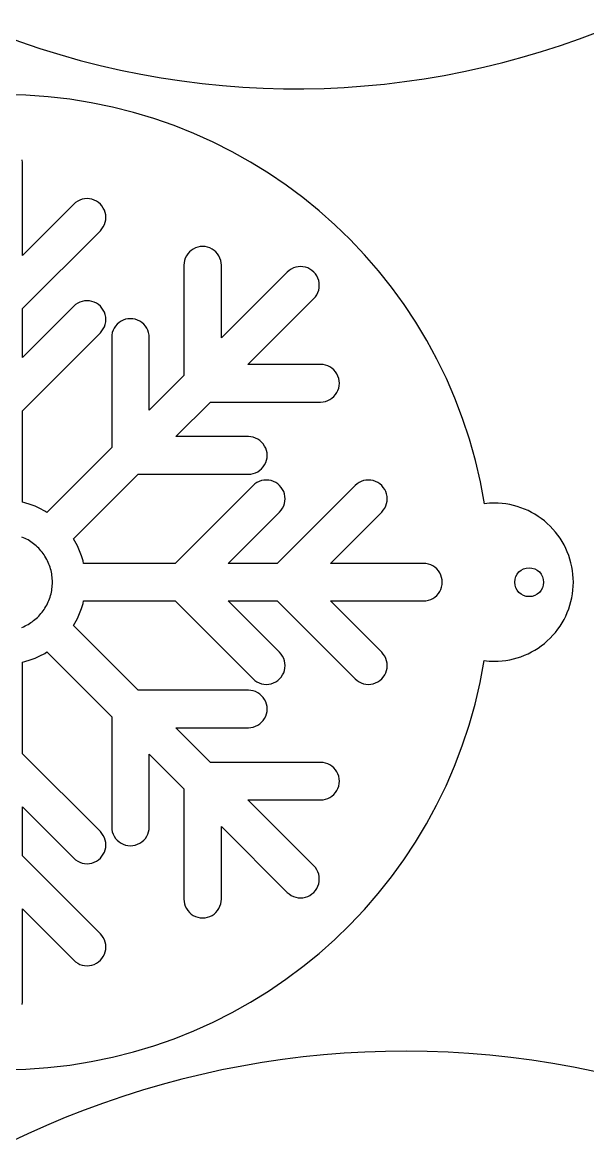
# Model space of a CAD drawing. Extents: x -10 to 300, y 40 to 641.
# Drawn here: x 56.4 to 112.1, y 364.2 to 474 of the extents above; entities that cross this region are included whole.
import ezdxf

# ---------------------------------------------------------------- set-up
doc = ezdxf.new("R2010")
doc.units = 0
doc.layers.add('Laag_1', color=7, linetype='CONTINUOUS')

msp = doc.modelspace()

# ---------------------------------------------------------------- linework, layer by layer
at = {"layer": 'Laag_1', "color": 1}
for p, q in [((56.430297, 460.22507), (56.414707, 460.466572)), ((56.430297, 451.04739), (56.430297, 460.22507)), ((61.4904, 456.107413), (56.430297, 451.04739)), ((61.672321, 456.267017), (61.4904, 456.107413)), ((61.873498, 456.401378), (61.672321, 456.267017)), ((62.090476, 456.508539), (61.873498, 456.401378)), ((62.319688, 456.586223), (62.090476, 456.508539)), ((62.557049, 456.633461), (62.319688, 456.586223)), ((62.798489, 456.649261), (62.557049, 456.633461)), ((63.040038, 456.633461), (62.798489, 456.649261)), ((63.277308, 456.586223), (63.040038, 456.633461)), ((63.50653, 456.508539), (63.277308, 456.586223)), ((63.723499, 456.401378), (63.50653, 456.508539)), ((63.924795, 456.267017), (63.723499, 456.401378)), ((64.106687, 456.107413), (63.924795, 456.267017)), ((64.266217, 455.925503), (64.106687, 456.107413)), ((64.400717, 455.724216), (64.266217, 455.925503)), ((64.507767, 455.507275), (64.400717, 455.724216)), ((64.585598, 455.27798), (64.507767, 455.507275)), ((64.632717, 455.040748), (64.585598, 455.27798)), ((64.632717, 454.557851), (64.648316, 454.799244)), ((64.648517, 454.799244), (64.6329, 455.040748)), ((64.106687, 453.491166), (64.266217, 453.67306)), ((64.266217, 453.67306), (64.400717, 453.874198)), ((64.400717, 453.874198), (64.507767, 454.091304)), ((64.507767, 454.091304), (64.585598, 454.320416)), ((64.585598, 454.320416), (64.632717, 454.557851)), ((56.430297, 445.814842), (64.106687, 453.491166)), ((72.878451, 451.390335), (72.718719, 451.208459)), ((73.060354, 451.549937), (72.878451, 451.390335)), ((73.26164, 451.684445), (73.060354, 451.549937)), ((73.478527, 451.791403), (73.26164, 451.684445)), ((73.707656, 451.869143), (73.478527, 451.791403)), ((73.945118, 451.916325), (73.707656, 451.869143)), ((74.186439, 451.93231), (73.945118, 451.916325)), ((74.427988, 451.916325), (74.186439, 451.93231)), ((74.66545, 451.869143), (74.427988, 451.916325)), ((74.894563, 451.791403), (74.66545, 451.869143)), ((75.111651, 451.684445), (74.894563, 451.791403)), ((75.312735, 451.549937), (75.111651, 451.684445)), ((75.494637, 451.390335), (75.312735, 451.549937)), ((75.654268, 451.208459), (75.494637, 451.390335)), ((72.35234, 450.323632), (72.336319, 450.082293)), ((72.39965, 450.561102), (72.35234, 450.323632)), ((72.477262, 450.790233), (72.39965, 450.561102)), ((72.58443, 451.007283), (72.477262, 450.790233)), ((72.718719, 451.208459), (72.58443, 451.007283)), ((75.788749, 451.007283), (75.654268, 451.208459)), ((75.895817, 450.790233), (75.788749, 451.007283)), ((75.973438, 450.561102), (75.895817, 450.790233)), ((76.020648, 450.323632), (75.973438, 450.561102)), ((76.036458, 450.082293), (76.020859, 450.323632)), ((72.336428, 450.082293), (72.336428, 439.226207)), ((76.036458, 442.926241), (76.036458, 450.082293)), ((82.526145, 449.41589), (76.036458, 442.926241)), ((82.708028, 449.575328), (82.526145, 449.41589)), ((82.909316, 449.709837), (82.708028, 449.575328)), ((83.126393, 449.816832), (82.909316, 449.709837)), ((83.355524, 449.894645), (83.126393, 449.816832)), ((83.592793, 449.941882), (83.355524, 449.894645)), ((83.834325, 449.957738), (83.592793, 449.941882)), ((84.075856, 449.941882), (83.834325, 449.957738)), ((84.313126, 449.894645), (84.075856, 449.941882)), ((84.542228, 449.816832), (84.313126, 449.894645)), ((84.759334, 449.709837), (84.542228, 449.816832)), ((84.960512, 449.575328), (84.759334, 449.709837)), ((85.142505, 449.41589), (84.960512, 449.575328)), ((85.301961, 449.233796), (85.142505, 449.41589)), ((85.436526, 449.032674), (85.301961, 449.233796)), ((85.543493, 448.815587), (85.436526, 449.032674)), ((85.621306, 448.586456), (85.543493, 448.815587)), ((85.668625, 448.349169), (85.621306, 448.586456)), ((85.684335, 448.107666), (85.668516, 448.349169)), ((85.668625, 447.866162), (85.684418, 448.107666)), ((85.142505, 446.799423), (85.301961, 446.981353)), ((85.301961, 446.981353), (85.436526, 447.182657)), ((85.436526, 447.182657), (85.543493, 447.399727)), ((85.543493, 447.399727), (85.621306, 447.628893)), ((85.621306, 447.628893), (85.668625, 447.866162)), ((61.4904, 446.047876), (56.430297, 440.98778)), ((61.672321, 446.207478), (61.4904, 446.047876)), ((61.873498, 446.341804), (61.672321, 446.207478)), ((62.090476, 446.448982), (61.873498, 446.341804)), ((62.319688, 446.526666), (62.090476, 446.448982)), ((62.557049, 446.573886), (62.319688, 446.526666)), ((62.798489, 446.589724), (62.557049, 446.573886)), ((63.040038, 446.573886), (62.798489, 446.589724)), ((63.277308, 446.526666), (63.040038, 446.573886)), ((63.50653, 446.448982), (63.277308, 446.526666)), ((63.723499, 446.341804), (63.50653, 446.448982)), ((63.924795, 446.207478), (63.723499, 446.341804)), ((64.106687, 446.047876), (63.924795, 446.207478)), ((64.266217, 445.865947), (64.106687, 446.047876)), ((64.400717, 445.664641), (64.266217, 445.865947)), ((78.652928, 440.309829), (85.142505, 446.799423)), ((56.430297, 440.98778), (56.430297, 445.814842)), ((64.507767, 445.447756), (64.400717, 445.664641)), ((64.585598, 445.218608), (64.507767, 445.447756)), ((64.632717, 444.981173), (64.585598, 445.218608)), ((64.632717, 444.498313), (64.648316, 444.739669)), ((64.648517, 444.739669), (64.6329, 444.981173)), ((66.594542, 444.75613), (66.36532, 444.678263)), ((66.831812, 444.803221), (66.594542, 444.75613)), ((67.073361, 444.819115), (66.831812, 444.803221)), ((67.314801, 444.803221), (67.073361, 444.819115)), ((67.552153, 444.75613), (67.314801, 444.803221)), ((67.781266, 444.678263), (67.552153, 444.75613)), ((64.266217, 443.613503), (64.400717, 443.814624)), ((64.400717, 443.814624), (64.507767, 444.031731)), ((64.507767, 444.031731), (64.585598, 444.26088)), ((64.585598, 444.26088), (64.632717, 444.498313)), ((65.364084, 443.677036), (65.286353, 443.447869)), ((65.471133, 443.894105), (65.364084, 443.677036)), ((65.605633, 444.095263), (65.471133, 443.894105)), ((65.765172, 444.277138), (65.605633, 444.095263)), ((65.947147, 444.436741), (65.765172, 444.277138)), ((66.148343, 444.571268), (65.947147, 444.436741)), ((66.36532, 444.678263), (66.148343, 444.571268)), ((67.998372, 444.571268), (67.781266, 444.678263)), ((68.19964, 444.436741), (67.998372, 444.571268)), ((68.381541, 444.277138), (68.19964, 444.436741)), ((68.541081, 444.095263), (68.381541, 444.277138)), ((68.675462, 443.894105), (68.541081, 444.095263)), ((68.782511, 443.677036), (68.675462, 443.894105)), ((68.860342, 443.447869), (68.782511, 443.677036)), ((56.430297, 435.755249), (64.106687, 443.431592)), ((64.106687, 443.431592), (64.266217, 443.613503)), ((65.223333, 442.969078), (65.223333, 432.112992)), ((65.239152, 443.210417), (65.223442, 442.969078)), ((65.286353, 443.447869), (65.239152, 443.210417)), ((68.90757, 443.210417), (68.860342, 443.447869)), ((68.923363, 442.969078), (68.907764, 443.210417)), ((68.923363, 435.813099), (68.923363, 442.969078)), ((85.808983, 440.309829), (78.652928, 440.309829)), ((86.050329, 440.294027), (85.808983, 440.309829)), ((86.287782, 440.24679), (86.050329, 440.294027)), ((86.516886, 440.169143), (86.287782, 440.24679)), ((86.733992, 440.062111), (86.516886, 440.169143)), ((86.935086, 439.927603), (86.733992, 440.062111)), ((87.11698, 439.767981), (86.935086, 439.927603)), ((87.276619, 439.586107), (87.11698, 439.767981)), ((87.411099, 439.384985), (87.276619, 439.586107)), ((87.518151, 439.167879), (87.411099, 439.384985)), ((72.336428, 439.226207), (68.923363, 435.813099)), ((87.595779, 438.938749), (87.518151, 439.167879)), ((87.64299, 438.701278), (87.595779, 438.938749)), ((87.595779, 437.981002), (87.64299, 438.218437)), ((87.64299, 438.218437), (87.659001, 438.459776)), ((87.659001, 438.459776), (87.6431, 438.701278)), ((86.935086, 436.99215), (87.11698, 437.151734)), ((87.11698, 437.151734), (87.276619, 437.333626)), ((87.276619, 437.333626), (87.411099, 437.534931)), ((87.411099, 437.534931), (87.518151, 437.751854)), ((87.518151, 437.751854), (87.595779, 437.981002)), ((71.539741, 433.196705), (74.952909, 436.609777)), ((74.952909, 436.609777), (85.808983, 436.609777)), ((85.808983, 436.609777), (86.050329, 436.625724)), ((86.050329, 436.625724), (86.287782, 436.672962)), ((86.287782, 436.672962), (86.516886, 436.750646)), ((86.516886, 436.750646), (86.733992, 436.857805)), ((86.733992, 436.857805), (86.935086, 436.99215)), ((56.430297, 426.728851), (56.430297, 435.755249)), ((78.695794, 433.196705), (71.539741, 433.196705)), ((78.937124, 433.180867), (78.695794, 433.196705)), ((79.174586, 433.133686), (78.937124, 433.180867)), ((79.403699, 433.055909), (79.174586, 433.133686)), ((79.620804, 432.94886), (79.403699, 433.055909)), ((79.821871, 432.814443), (79.620804, 432.94886)), ((80.003773, 432.654877), (79.821871, 432.814443)), ((65.223333, 432.112992), (58.840734, 425.730428)), ((80.163404, 432.472929), (80.003773, 432.654877)), ((80.297903, 432.271753), (80.163404, 432.472929)), ((80.404953, 432.054739), (80.297903, 432.271753)), ((80.482775, 431.825497), (80.404953, 432.054739)), ((80.529784, 431.588174), (80.482775, 431.825497)), ((80.545795, 431.34669), (80.529893, 431.588174)), ((80.297903, 430.421698), (80.404953, 430.638712)), ((80.404953, 430.638712), (80.482775, 430.867861)), ((80.482775, 430.867861), (80.529784, 431.105222)), ((80.529784, 431.105222), (80.545795, 431.34669)), ((61.457094, 423.114072), (67.839612, 429.49669)), ((67.839612, 429.49669), (78.695794, 429.49669)), ((78.695794, 429.49669), (78.937124, 429.51251)), ((78.937124, 429.51251), (79.174586, 429.559691)), ((79.174586, 429.559691), (79.403699, 429.637486)), ((79.403699, 429.637486), (79.620804, 429.7445)), ((79.620804, 429.7445), (79.821871, 429.878953)), ((79.821871, 429.878953), (80.003773, 430.03852)), ((80.003773, 430.03852), (80.163404, 430.220468)), ((80.163404, 430.220468), (80.297903, 430.421698)), ((79.15829, 428.380055), (71.4819, 420.703693)), ((79.340183, 428.539603), (79.15829, 428.380055)), ((79.541269, 428.674058), (79.340183, 428.539603)), ((79.758355, 428.78107), (79.541269, 428.674058)), ((79.987569, 428.858865), (79.758355, 428.78107)), ((80.224939, 428.906103), (79.987569, 428.858865)), ((80.466278, 428.921921), (80.224939, 428.906103)), ((80.707809, 428.906103), (80.466278, 428.921921)), ((80.94528, 428.858865), (80.707809, 428.906103)), ((81.174393, 428.78107), (80.94528, 428.858865)), ((81.391379, 428.674058), (81.174393, 428.78107)), ((81.592666, 428.539603), (81.391379, 428.674058)), ((89.217869, 428.380055), (81.541461, 420.703693)), ((81.774568, 428.380055), (81.592666, 428.539603)), ((81.934098, 428.198089), (81.774568, 428.380055)), ((89.399753, 428.539603), (89.217869, 428.380055)), ((89.600855, 428.674058), (89.399753, 428.539603)), ((89.817963, 428.78107), (89.600855, 428.674058)), ((90.047166, 428.858865), (89.817963, 428.78107)), ((90.284518, 428.906103), (90.047166, 428.858865)), ((90.525893, 428.921921), (90.284518, 428.906103)), ((90.767424, 428.906103), (90.525893, 428.921921)), ((91.004694, 428.858865), (90.767424, 428.906103)), ((91.233981, 428.78107), (91.004694, 428.858865)), ((91.451004, 428.674058), (91.233981, 428.78107)), ((91.65229, 428.539603), (91.451004, 428.674058)), ((91.834184, 428.380055), (91.65229, 428.539603)), ((91.993713, 428.198089), (91.834184, 428.380055)), ((82.068488, 427.996895), (81.934098, 428.198089)), ((82.175638, 427.779844), (82.068488, 427.996895)), ((82.253378, 427.550751), (82.175638, 427.779844)), ((82.300579, 427.313334), (82.253378, 427.550751)), ((82.316389, 427.07185), (82.300579, 427.313334)), ((92.128112, 427.996895), (91.993713, 428.198089)), ((92.235244, 427.779844), (92.128112, 427.996895)), ((92.312984, 427.550751), (92.235244, 427.779844)), ((92.360194, 427.313334), (92.312984, 427.550751)), ((92.376013, 427.07185), (92.360194, 427.313334)), ((56.675118, 426.671769), (56.430297, 426.728851)), ((57.181956, 426.518051), (56.675118, 426.671769)), ((57.677656, 426.331446), (57.181956, 426.518051)), ((58.160142, 426.112838), (57.677656, 426.331446)), ((58.62722, 425.863159), (58.160142, 426.112838)), ((81.934098, 425.945646), (82.068488, 426.146878)), ((82.068488, 426.146878), (82.175638, 426.36391)), ((82.175638, 426.36391), (82.253378, 426.593059)), ((82.253378, 426.593059), (82.300579, 426.830402)), ((82.300579, 426.830402), (82.316389, 427.07185)), ((91.993713, 425.945646), (92.128112, 426.146878)), ((92.128112, 426.146878), (92.235244, 426.36391)), ((92.235244, 426.36391), (92.312984, 426.593059)), ((92.312984, 426.593059), (92.360194, 426.830402)), ((92.360194, 426.830402), (92.376013, 427.07185)), ((58.840734, 425.730428), (58.62722, 425.863159)), ((76.714455, 420.703693), (81.774568, 425.763735)), ((81.774568, 425.763735), (81.934098, 425.945646)), ((86.774043, 420.703693), (91.834184, 425.763735)), ((91.834184, 425.763735), (91.993713, 425.945646)), ((56.538934, 423.240323), (56.386011, 423.305463)), ((56.689412, 423.169956), (56.538934, 423.240323)), ((56.837282, 423.09456), (56.689412, 423.169956)), ((56.982389, 423.014117), (56.837282, 423.09456)), ((57.124559, 422.928765), (56.982389, 423.014117)), ((57.263798, 422.838562), (57.124559, 422.928765)), ((57.399952, 422.743449), (57.263798, 422.838562)), ((61.589807, 422.900596), (61.457094, 423.114072)), ((61.839495, 422.433499), (61.589807, 422.900596)), ((57.532842, 422.64362), (57.399952, 422.743449)), ((57.662313, 422.539227), (57.532842, 422.64362)), ((57.788197, 422.430119), (57.662313, 422.539227)), ((57.910505, 422.316611), (57.788197, 422.430119)), ((58.028897, 422.198688), (57.910505, 422.316611)), ((58.14338, 422.076395), (58.028897, 422.198688)), ((58.253802, 421.949853), (58.14338, 422.076395)), ((58.360143, 421.819076), (58.253802, 421.949853)), ((58.462092, 421.68423), (58.360143, 421.819076)), ((58.559644, 421.545314), (58.462092, 421.68423)), ((62.058077, 421.951062), (61.839495, 422.433499)), ((62.244644, 421.45537), (62.058077, 421.951062)), ((58.652631, 421.402494), (58.559644, 421.545314)), ((58.740899, 421.25577), (58.652631, 421.402494)), ((58.823791, 421.106238), (58.740899, 421.256055)), ((58.900985, 420.954273), (58.823791, 421.106238)), ((58.972479, 420.800386), (58.900985, 420.954273)), ((59.038276, 420.644697), (58.972479, 420.800386)), ((59.098369, 420.487222), (59.038276, 420.644697)), ((62.398418, 420.948514), (62.244644, 421.45537)), ((62.455471, 420.703693), (62.398418, 420.948514)), ((71.4819, 420.703693), (62.455471, 420.703693)), ((81.541461, 420.703693), (76.714455, 420.703693)), ((95.95178, 420.703693), (86.774043, 420.703693)), ((96.193312, 420.687875), (95.95178, 420.703693)), ((96.430581, 420.640673), (96.193312, 420.687875)), ((96.659712, 420.562842), (96.430581, 420.640673)), ((59.152759, 420.328274), (59.098369, 420.487222)), ((59.201454, 420.167855), (59.152759, 420.328274)), ((59.244251, 420.00631), (59.201454, 420.167855)), ((59.28136, 419.843608), (59.244251, 420.00631)), ((59.312786, 419.680051), (59.28136, 419.843608)), ((59.338571, 419.515713), (59.312786, 419.680051)), ((59.358627, 419.350774), (59.338571, 419.515713)), ((96.876791, 420.45583), (96.659712, 420.562842)), ((97.078077, 420.321394), (96.876791, 420.45583)), ((97.259961, 420.161828), (97.078077, 420.321394)), ((97.419417, 419.979862), (97.259961, 420.161828)), ((97.553981, 419.778668), (97.419417, 419.979862)), ((97.660949, 419.561634), (97.553981, 419.778668)), ((97.738789, 419.332486), (97.660949, 419.561634)), ((59.373313, 419.185355), (59.358627, 419.350774)), ((59.358627, 418.356801), (59.373313, 418.52222)), ((59.381467, 419.01968), (59.373313, 419.185355)), ((59.373313, 418.52222), (59.381467, 418.687925)), ((59.384605, 418.853795), (59.381467, 419.01968)), ((59.381467, 418.687925), (59.384605, 418.853795)), ((97.786009, 419.095144), (97.738789, 419.332486)), ((97.738789, 418.374849), (97.786009, 418.61221)), ((97.8018, 418.853658), (97.786009, 419.095144)), ((97.786009, 418.61221), (97.8018, 418.853658)), ((110.718243, 418.853539), (110.718243, 418.853539)), ((59.098369, 417.220368), (59.152759, 417.379331)), ((59.152759, 417.379331), (59.201454, 417.539735)), ((59.201454, 417.539735), (59.244251, 417.701295)), ((59.244251, 417.701295), (59.28136, 417.863981)), ((59.28136, 417.863981), (59.312786, 418.027524)), ((59.312786, 418.027524), (59.338571, 418.191862)), ((59.338571, 418.191862), (59.358627, 418.356801)), ((96.876791, 417.251524), (97.078077, 417.385941)), ((97.078077, 417.385941), (97.259961, 417.545471)), ((97.259961, 417.545471), (97.419417, 417.727455)), ((97.419417, 417.727455), (97.553981, 417.92865)), ((97.553981, 417.92865), (97.660949, 418.145738)), ((97.660949, 418.145738), (97.738789, 418.374849)), ((106.36421, 417.431745), (106.36421, 417.431745)), ((58.559872, 416.162396), (58.652859, 416.305216)), ((58.652859, 416.305216), (58.741128, 416.45194)), ((58.740899, 416.451549), (58.823791, 416.601367)), ((58.823791, 416.601367), (58.900985, 416.753302)), ((58.900985, 416.753302), (58.972479, 416.907204)), ((58.972479, 416.907204), (59.038276, 417.062907)), ((59.038276, 417.062907), (59.098369, 417.220368)), ((62.058077, 415.756256), (62.244644, 416.251966)), ((62.244644, 416.251966), (62.398418, 416.758838)), ((62.398418, 416.758838), (62.455471, 417.003641)), ((62.455471, 417.003641), (71.4819, 417.003641)), ((71.4819, 417.003641), (79.15829, 409.327243)), ((81.774568, 411.943637), (76.714455, 417.003641)), ((76.714455, 417.003641), (81.541461, 417.003641)), ((81.541461, 417.003641), (89.217869, 409.327243)), ((91.834184, 411.943637), (86.774043, 417.003641)), ((86.774043, 417.003641), (95.95178, 417.003641)), ((95.95178, 417.003641), (96.193312, 417.019497)), ((96.193312, 417.019497), (96.430581, 417.06668)), ((96.430581, 417.06668), (96.659712, 417.144492)), ((96.659712, 417.144492), (96.876791, 417.251524)), ((57.533066, 415.064255), (57.662541, 415.168648)), ((57.662541, 415.168648), (57.788426, 415.277606)), ((57.788426, 415.277606), (57.910724, 415.391114)), ((57.910724, 415.391114), (58.029125, 415.509022)), ((58.029125, 415.509022), (58.143608, 415.631315)), ((58.143608, 415.631315), (58.254026, 415.757857)), ((58.254026, 415.757857), (58.360371, 415.888634)), ((58.360371, 415.888634), (58.462315, 416.02348)), ((58.462315, 416.02348), (58.559872, 416.162396)), ((61.589807, 414.806721), (61.839495, 415.273854)), ((61.839495, 415.273854), (62.058077, 415.756256)), ((56.386243, 414.402427), (56.539162, 414.467567)), ((56.539162, 414.467567), (56.68964, 414.537904)), ((56.68964, 414.537904), (56.83751, 414.613316)), ((56.83751, 414.613316), (56.982617, 414.693758)), ((56.982617, 414.693758), (57.124787, 414.77911)), ((57.124787, 414.77911), (57.264031, 414.869328)), ((57.264031, 414.869328), (57.40018, 414.964441)), ((57.40018, 414.964441), (57.533066, 415.064255)), ((61.457094, 414.593245), (61.589807, 414.806721)), ((67.839612, 408.210682), (61.457094, 414.593245)), ((58.160142, 411.594516), (58.62722, 411.844158)), ((58.62722, 411.844158), (58.840734, 411.976888)), ((58.840734, 411.976888), (65.223333, 405.594361)), ((81.934098, 411.76169), (81.774568, 411.943637)), ((91.993713, 411.76169), (91.834184, 411.943637)), ((56.430297, 410.978521), (56.675118, 411.035603)), ((56.430297, 401.952087), (56.430297, 410.978521)), ((56.675118, 411.035603), (57.181956, 411.189321)), ((57.181956, 411.189321), (57.677656, 411.375906)), ((57.677656, 411.375906), (58.160142, 411.594516)), ((82.068488, 411.560494), (81.934098, 411.76169)), ((82.175638, 411.343462), (82.068488, 411.560494)), ((82.253378, 411.114258), (82.175638, 411.343462)), ((82.300579, 410.876934), (82.253378, 411.114258)), ((82.316389, 410.635449), (82.300579, 410.876934)), ((92.128112, 411.560494), (91.993713, 411.76169)), ((92.235244, 411.343462), (92.128112, 411.560494)), ((92.312984, 411.114258), (92.235244, 411.343462)), ((92.360194, 410.876934), (92.312984, 411.114258)), ((92.376013, 410.635449), (92.360194, 410.876934)), ((81.934098, 409.509227), (82.068488, 409.710459)), ((82.068488, 409.710459), (82.175638, 409.927473)), ((82.175638, 409.927473), (82.253378, 410.156659)), ((82.253378, 410.156659), (82.300579, 410.393982)), ((82.300579, 410.393982), (82.316389, 410.635449)), ((91.993713, 409.509227), (92.128112, 409.710459)), ((92.128112, 409.710459), (92.235244, 409.927473)), ((92.235244, 409.927473), (92.312984, 410.156659)), ((92.312984, 410.156659), (92.360194, 410.393982)), ((92.360194, 410.393982), (92.376013, 410.635449)), ((79.15829, 409.327243), (79.340183, 409.167713)), ((79.340183, 409.167713), (79.541269, 409.033278)), ((79.541269, 409.033278), (79.758355, 408.926229)), ((79.758355, 408.926229), (79.987569, 408.848452)), ((79.987569, 408.848452), (80.224939, 408.801269)), ((80.224939, 408.801269), (80.466278, 408.785451)), ((80.466278, 408.785451), (80.707809, 408.801269)), ((80.707809, 408.801269), (80.94528, 408.848452)), ((80.94528, 408.848452), (81.174393, 408.926229)), ((81.174393, 408.926229), (81.391379, 409.033278)), ((81.391379, 409.033278), (81.592666, 409.167713)), ((81.592666, 409.167713), (81.774568, 409.327243)), ((81.774568, 409.327243), (81.934098, 409.509227)), ((89.217869, 409.327243), (89.399753, 409.167713)), ((89.399753, 409.167713), (89.600855, 409.033278)), ((89.600855, 409.033278), (89.817963, 408.926229)), ((89.817963, 408.926229), (90.047166, 408.848452)), ((90.047166, 408.848452), (90.284518, 408.801269)), ((90.284518, 408.801269), (90.525893, 408.785451)), ((90.525893, 408.785451), (90.767424, 408.801269)), ((90.767424, 408.801269), (91.004694, 408.848452)), ((91.004694, 408.848452), (91.233981, 408.926229)), ((91.233981, 408.926229), (91.451004, 409.033278)), ((91.451004, 409.033278), (91.65229, 409.167713)), ((91.65229, 409.167713), (91.834184, 409.327243)), ((91.834184, 409.327243), (91.993713, 409.509227)), ((78.695794, 408.210682), (67.839612, 408.210682)), ((78.937124, 408.194862), (78.695794, 408.210682)), ((79.174586, 408.147589), (78.937124, 408.194862)), ((79.403699, 408.06983), (79.174586, 408.147589)), ((79.620804, 407.962818), (79.403699, 408.06983)), ((79.821871, 407.828382), (79.620804, 407.962818)), ((80.003773, 407.668798), (79.821871, 407.828382)), ((80.163404, 407.48685), (80.003773, 407.668798)), ((80.297903, 407.285656), (80.163404, 407.48685)), ((80.404953, 407.068604), (80.297903, 407.285656)), ((80.482775, 406.839474), (80.404953, 407.068604)), ((80.529784, 406.602095), (80.482775, 406.839474)), ((80.529784, 406.119162), (80.545795, 406.360646)), ((80.545795, 406.360646), (80.529893, 406.602095)), ((65.223333, 405.594361), (65.223333, 394.738239)), ((80.003773, 405.052459), (80.163404, 405.234407)), ((80.163404, 405.234407), (80.297903, 405.435619)), ((80.297903, 405.435619), (80.404953, 405.652635)), ((80.404953, 405.652635), (80.482775, 405.881837)), ((80.482775, 405.881837), (80.529784, 406.119162)), ((74.952909, 401.097596), (71.539741, 404.510629)), ((71.539741, 404.510629), (78.695794, 404.510629)), ((78.695794, 404.510629), (78.937124, 404.526449)), ((78.937124, 404.526449), (79.174586, 404.573668)), ((79.174586, 404.573668), (79.403699, 404.651445)), ((79.403699, 404.651445), (79.620804, 404.758476)), ((79.620804, 404.758476), (79.821871, 404.892911)), ((79.821871, 404.892911), (80.003773, 405.052459)), ((64.106687, 394.275743), (56.430297, 401.952087)), ((68.923363, 394.738239), (68.923363, 401.894273)), ((68.923363, 401.894273), (72.336428, 398.481129)), ((85.808983, 401.097596), (74.952909, 401.097596)), ((86.050329, 401.081612), (85.808983, 401.097596)), ((86.287782, 401.034374), (86.050329, 401.081612)), ((86.516886, 400.956726), (86.287782, 401.034374)), ((86.733992, 400.849549), (86.516886, 400.956726)), ((86.935086, 400.715186), (86.733992, 400.849549)), ((87.11698, 400.555602), (86.935086, 400.715186)), ((87.276619, 400.37369), (87.11698, 400.555602)), ((87.411099, 400.172405), (87.276619, 400.37369)), ((87.518151, 399.955482), (87.411099, 400.172405)), ((87.595779, 399.726332), (87.518151, 399.955482)), ((87.64299, 399.488899), (87.595779, 399.726332)), ((87.518151, 398.539475), (87.595779, 398.768605)), ((87.595779, 398.768605), (87.64299, 399.006038)), ((87.64299, 399.006038), (87.659001, 399.247542)), ((87.659001, 399.247542), (87.6431, 399.488899)), ((72.336428, 398.481129), (72.336428, 387.625043)), ((86.287782, 397.460528), (86.516886, 397.538211)), ((86.516886, 397.538211), (86.733992, 397.645205)), ((86.733992, 397.645205), (86.935086, 397.779733)), ((86.935086, 397.779733), (87.11698, 397.939336)), ((87.11698, 397.939336), (87.276619, 398.121247)), ((87.276619, 398.121247), (87.411099, 398.322369)), ((87.411099, 398.322369), (87.518151, 398.539475)), ((56.430297, 391.892512), (56.430297, 396.719557)), ((56.430297, 396.719557), (61.4904, 391.659478)), ((85.142505, 390.907913), (78.652928, 397.397525)), ((78.652928, 397.397525), (85.808983, 397.397525)), ((85.808983, 397.397525), (86.050329, 397.413307)), ((86.050329, 397.413307), (86.287782, 397.460528)), ((64.266217, 394.093833), (64.106687, 394.275743)), ((65.223333, 394.738239), (65.238951, 394.4969)), ((65.239152, 394.4969), (65.286353, 394.259485)), ((65.286353, 394.259485), (65.364084, 394.030336)), ((68.782511, 394.030336), (68.860342, 394.259485)), ((68.860342, 394.259485), (68.90757, 394.4969)), ((68.90757, 394.4969), (68.923171, 394.738239)), ((76.036458, 387.625043), (76.036458, 394.781077)), ((76.036458, 394.781077), (82.526145, 388.291463)), ((64.400717, 393.892692), (64.266217, 394.093833)), ((64.507767, 393.675643), (64.400717, 393.892692)), ((64.585598, 393.446474), (64.507767, 393.675643)), ((64.632717, 393.209041), (64.585598, 393.446474)), ((64.648517, 392.967647), (64.6329, 393.209041)), ((65.364084, 394.030336), (65.471133, 393.813267)), ((65.471133, 393.813267), (65.605633, 393.612109)), ((65.605633, 393.612109), (65.765172, 393.430216)), ((65.765172, 393.430216), (65.947147, 393.270613)), ((65.947147, 393.270613), (66.148343, 393.136067)), ((66.148343, 393.136067), (66.36532, 393.029109)), ((67.781266, 393.029109), (67.998372, 393.136067)), ((67.998372, 393.136067), (68.19964, 393.270613)), ((68.19964, 393.270613), (68.381541, 393.430216)), ((68.381541, 393.430216), (68.541081, 393.612109)), ((68.541081, 393.612109), (68.675462, 393.813267)), ((68.675462, 393.813267), (68.782511, 394.030336)), ((64.266217, 391.84139), (64.400717, 392.042675)), ((64.400717, 392.042675), (64.507767, 392.25958)), ((64.507767, 392.25958), (64.585598, 392.48871)), ((64.585598, 392.48871), (64.632717, 392.726181)), ((64.632717, 392.726181), (64.648316, 392.967647)), ((66.36532, 393.029109), (66.594542, 392.951224)), ((66.594542, 392.951224), (66.831812, 392.904151)), ((66.831812, 392.904151), (67.073361, 392.888221)), ((67.073361, 392.888221), (67.314801, 392.904187)), ((67.314801, 392.904151), (67.552153, 392.951224)), ((67.552153, 392.951224), (67.781266, 393.029109)), ((64.106687, 384.216188), (56.430297, 391.892512)), ((61.4904, 391.659478), (61.672321, 391.499876)), ((61.672321, 391.499876), (61.873498, 391.365513)), ((61.873498, 391.365513), (62.090476, 391.258354)), ((62.090476, 391.258354), (62.319688, 391.180706)), ((62.319688, 391.180706), (62.557049, 391.133468)), ((62.557049, 391.133468), (62.798489, 391.11765)), ((62.798489, 391.11765), (63.040038, 391.133468)), ((63.040038, 391.133468), (63.277308, 391.180706)), ((63.277308, 391.180706), (63.50653, 391.258354)), ((63.50653, 391.258354), (63.723499, 391.365513)), ((63.723499, 391.365513), (63.924795, 391.499876)), ((63.924795, 391.499876), (64.106687, 391.659478)), ((64.106687, 391.659478), (64.266217, 391.84139)), ((85.301961, 390.725965), (85.142505, 390.907913)), ((85.436526, 390.524715), (85.301961, 390.725965)), ((85.543493, 390.307609), (85.436526, 390.524715)), ((85.621306, 390.078479), (85.543493, 390.307609)), ((85.668625, 389.84121), (85.621306, 390.078479)), ((85.684335, 389.59967), (85.668516, 389.84121)), ((85.436526, 388.674698), (85.543493, 388.891748)), ((85.543493, 388.891748), (85.621306, 389.120896)), ((85.621306, 389.120896), (85.668625, 389.358148)), ((85.668625, 389.358148), (85.684418, 389.59967)), ((82.526145, 388.291463), (82.708028, 388.132026)), ((82.708028, 388.132026), (82.909316, 387.997517)), ((82.909316, 387.997517), (83.126393, 387.890522)), ((83.126393, 387.890522), (83.355524, 387.812673)), ((83.355524, 387.812673), (83.592793, 387.765435)), ((83.592793, 387.765435), (83.834325, 387.749671)), ((83.834325, 387.749671), (84.075856, 387.765435)), ((84.075856, 387.765435), (84.313126, 387.812673)), ((84.313126, 387.812673), (84.542228, 387.890522)), ((84.542228, 387.890522), (84.759334, 387.997517)), ((84.759334, 387.997517), (84.960512, 388.132026)), ((84.960512, 388.132026), (85.142505, 388.291463)), ((85.142505, 388.291463), (85.301961, 388.473522)), ((85.301961, 388.473522), (85.436526, 388.674698)), ((56.430297, 377.482248), (56.430297, 386.659964)), ((56.430297, 386.659964), (61.4904, 381.599885)), ((72.336428, 387.625043), (72.352532, 387.383704)), ((72.35234, 387.383704), (72.39965, 387.146252)), ((72.39965, 387.146252), (72.477262, 386.917121)), ((72.477262, 386.917121), (72.58443, 386.700016)), ((72.58443, 386.700016), (72.718719, 386.498949)), ((75.654268, 386.498949), (75.788749, 386.700016)), ((75.788749, 386.700016), (75.895817, 386.917121)), ((75.895817, 386.917121), (75.973438, 387.146252)), ((75.973438, 387.146252), (76.020648, 387.383704)), ((76.020648, 387.383704), (76.036358, 387.625043)), ((72.718719, 386.498949), (72.878451, 386.317001)), ((72.878451, 386.317001), (73.060354, 386.157417)), ((73.060354, 386.157417), (73.26164, 386.022907)), ((73.26164, 386.022907), (73.478527, 385.915913)), ((73.478527, 385.915913), (73.707656, 385.83821)), ((73.707656, 385.83821), (73.945118, 385.790991)), ((73.945118, 385.790991), (74.186439, 385.775008)), ((74.186439, 385.775008), (74.427988, 385.790991)), ((74.427988, 385.790991), (74.66545, 385.83821)), ((74.66545, 385.83821), (74.894563, 385.915913)), ((74.894563, 385.915913), (75.111651, 386.022907)), ((75.111651, 386.022907), (75.312735, 386.157417)), ((75.312735, 386.157417), (75.494637, 386.317001)), ((75.494637, 386.317001), (75.654268, 386.498949)), ((64.266217, 384.034276), (64.106687, 384.216188)), ((64.400717, 383.833156), (64.266217, 384.034276)), ((64.507767, 383.616049), (64.400717, 383.833156)), ((64.585598, 383.386882), (64.507767, 383.616049)), ((64.632717, 383.149448), (64.585598, 383.386882)), ((64.400717, 381.983101), (64.507767, 382.200023)), ((64.507767, 382.200023), (64.585598, 382.429319)), ((64.585598, 382.429319), (64.632717, 382.666606)), ((64.632717, 382.666606), (64.648316, 382.90811)), ((64.648517, 382.90811), (64.6329, 383.149448)), ((61.4904, 381.599885), (61.672321, 381.440282)), ((61.672321, 381.440282), (61.873498, 381.305976)), ((61.873498, 381.305976), (62.090476, 381.198779)), ((62.090476, 381.198779), (62.319688, 381.121114)), ((62.319688, 381.121114), (62.557049, 381.073857)), ((62.557049, 381.073857), (62.798489, 381.058093)), ((62.798489, 381.058093), (63.040038, 381.073857)), ((63.040038, 381.073857), (63.277308, 381.121114)), ((63.277308, 381.121114), (63.50653, 381.198779)), ((63.50653, 381.198779), (63.723499, 381.305976)), ((63.723499, 381.305976), (63.924795, 381.440282)), ((63.924795, 381.440282), (64.106687, 381.599885)), ((64.106687, 381.599885), (64.266217, 381.781815)), ((64.266217, 381.781815), (64.400717, 381.983101)), ((56.414506, 377.240726), (56.430104, 377.482248))]:
    msp.add_line(p, q, dxfattribs=at)
for points in [[(50.270305, 474.447163), (91.819995, 456.168098), (140.32081, 475.032623), (158.600034, 516.58231)], [(101.965424, 426.580941), (98.178868, 449.810883), (78.116862, 466.874692), (54.580303, 466.88452)], [(102.922163, 426.649603), (102.602143, 426.646375), (102.282625, 426.623445), (101.965424, 426.580941)], [(108.434873, 424.36624), (106.972815, 425.828295), (104.989825, 426.649649), (102.922163, 426.649603)], [(110.718243, 418.853539), (110.718288, 420.921199), (109.896932, 422.904185), (108.434873, 424.36624)], [(104.942317, 418.853636), (104.942316, 419.638926), (105.578919, 420.275529), (106.36421, 420.27553)], [(106.36421, 420.27553), (106.74132, 420.275531), (107.102985, 420.125724), (107.369643, 419.859067)], [(107.369643, 419.859067), (107.6363, 419.59241), (107.786106, 419.230746), (107.786106, 418.853636)], [(106.36421, 417.431745), (105.57892, 417.431745), (104.942317, 418.068347), (104.942317, 418.853636)], [(107.786106, 418.853636), (107.786105, 418.068346), (107.149501, 417.431744), (106.36421, 417.431745)], [(108.434883, 413.34082), (109.896942, 414.802882), (110.718295, 416.785875), (110.718243, 418.853539)], [(102.922163, 411.057448), (104.98983, 411.057401), (106.972824, 411.878759), (108.434883, 413.34082)], [(54.580303, 370.823084), (78.103814, 370.851124), (98.145538, 387.912052), (101.928668, 411.129348)], [(101.928668, 411.129348), (102.257962, 411.084227), (102.589804, 411.060212), (102.922163, 411.057448)], [(123.059438, 367.755543), (79.584126, 382.782493), (31.832392, 362.104887), (13.045708, 320.117053)]]:
    msp.add_open_spline(points, degree=3, dxfattribs=at)

doc.saveas('drawing.dxf')
